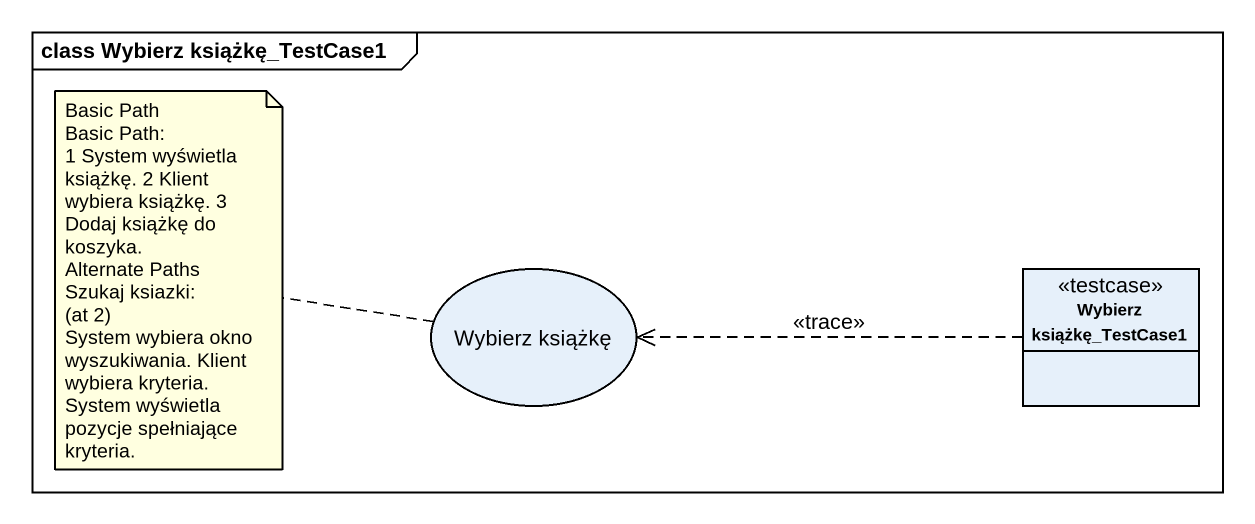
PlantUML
@startuml
mainframe class Wybierz książkę_TestCase1
allowmixing
hide circle
hide empty members
usecase "Wybierz książkę" as Wybierz_książkę
class "Wybierz książkę_TestCase1" as Wybierz_książkę_TestCase1 <<testcase>>
Wybierz_książkę_TestCase1 .left.> Wybierz_książkę : <<trace>>
note left of Wybierz_książkę
  Basic Path
  Basic Path:
  1 System wyświetla książkę. 2 Klient wybiera książkę. 3 Dodaj książkę do koszyka.
  Alternate Paths
  Szukaj ksiazki:
  (at 2)
  System wybiera okno wyszukiwania. Klient wybiera kryteria. System wyświetla pozycje spełniające kryteria.
end note
@enduml
